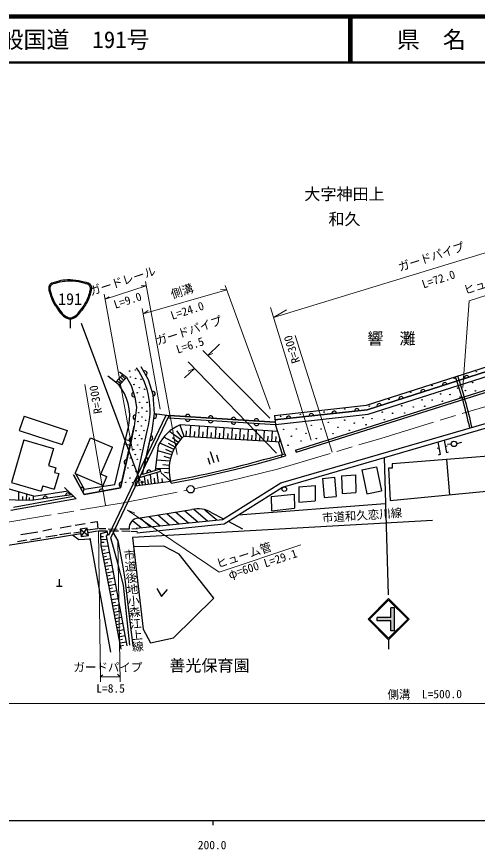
# Model space of a CAD drawing. Units: millimetres, scale not verified. Extents: x 40000 to 680000, y 20000 to 380000.
# Drawn here: x 225238 to 325655, y 198715 to 380000 of the extents above; entities that cross this region are included whole.
import ezdxf
from ezdxf.enums import TextEntityAlignment as Align

# ---------------------------------------------------------------- set-up
doc = ezdxf.new("R2010")
doc.units = ezdxf.units.MM
doc.header["$LTSCALE"] = 1000
doc.linetypes.add('CHAIN', pattern=[18.5, 12, -1.5, 3.5, -1.5])
for name, color, linetype, lineweight in [('M-BGD', 7, 'Continuous', 25), ('M-BMK', 2, 'CHAIN', 13), ('M-BMK-SRVR', 3, 'Continuous', 25), ('M-STR-HTXT', 7, 'Continuous', 13), ('M-STR-STRC', 7, 'Continuous', 25), ('M-TTL', 2, 'Continuous', 140), ('M-TTL-BAND', 7, 'Continuous', 25), ('M-TTL-LINE', 7, 'Continuous', 50), ('M-TTL-TXT', 7, 'Continuous', 50)]:
    doc.layers.add(name, color=color, linetype=linetype, lineweight=lineweight)
doc.layers.add('M-BMK-HTXT', color=7, linetype='Continuous')
doc.styles.add('@ＭＳ ゴシック', font='')
doc.styles.add('ＭＳ ゴシック', font='')
doc.styles.get('@ＭＳ ゴシック').set_extended_font_data('@MS Gothic')
doc.styles.get('ＭＳ ゴシック').set_extended_font_data('MS Gothic')

msp = doc.modelspace()

# ---------------------------------------------------------------- hatches: boundary and pattern name
at = {"layer": 'M-STR-STRC'}
msp.add_hatch(color=256, dxfattribs=at).paths.add_polyline_path([(303819, 249196), (306819, 249196), (306819, 251321), (307569, 251321), (307569, 246321), (306819, 246321), (306819, 248446), (303819, 248446)])

# ---------------------------------------------------------------- linework, layer by layer
at = {"layer": 'M-BGD'}
for p, q in [((301459, 295403), (359796, 314061)), ((301668, 294420), (360101, 313108)), ((301877, 293437), (360406, 312156)), ((286023, 285647), (366502, 311063)), ((286174, 285170), (366653, 310587)), ((330885, 303764), (301668, 294420)), ((245095, 301821), (247421, 299972)), ((246864, 300415), (248400, 302087)), ((247504, 301112), (248240, 300435)), ((247603, 299741), (249185, 301464)), ((247842, 301480), (248578, 300803)), ((248180, 301848), (248916, 301171)), ((282805, 278517), (365897, 302627)), ((283218, 277596), (366176, 301667)), ((247165, 300743), (247902, 300067)), ((281411, 293197), (301459, 295403)), ((281520, 292203), (301668, 294420)), ((301668, 294420), (281520, 292203)), ((226864, 292992), (225769, 289905)), ((226864, 292992), (236223, 289938)), ((245341, 267118), (257837, 293242)), ((245883, 266860), (258461, 293156)), ((255320, 293585), (258461, 293156)), ((258430, 292657), (258461, 293156)), ((258430, 292657), (281630, 291209)), ((258430, 292657), (281630, 291209)), ((258461, 293156), (281574, 291713)), ((281574, 291713), (258461, 293156)), ((281411, 293197), (281630, 291209)), ((281630, 291209), (301877, 293437)), ((246628, 278148), (249714, 291018)), ((247883, 277385), (250872, 290819)), ((251066, 277874), (253786, 290102)), ((261766, 288613), (260874, 291099)), ((282117, 289711), (260891, 291144)), ((263084, 288515), (263225, 290986)), ((264923, 288410), (265063, 290862)), ((266748, 288306), (266887, 290739)), ((268559, 288203), (268696, 290617)), ((270355, 288100), (270492, 290496)), ((272138, 287999), (272273, 290375)), ((273906, 287898), (274041, 290256)), ((275661, 287798), (275795, 290137)), ((283694, 284855), (281630, 291209)), ((225769, 289905), (235128, 286852)), ((236223, 289938), (235128, 286852)), ((237977, 280540), (241302, 288303)), ((241302, 288303), (246105, 286246)), ((252637, 280333), (254758, 289864)), ((260158, 286894), (257324, 288445)), ((260940, 287930), (258584, 289706)), ((260463, 287307), (259182, 288273)), ((261327, 288328), (260171, 289793)), ((282893, 287385), (261608, 288599)), ((262157, 288568), (262228, 289808)), ((264004, 288463), (264074, 289693)), ((265836, 288358), (265905, 289579)), ((267653, 288254), (267722, 289466)), ((269457, 288152), (269525, 289354)), ((271246, 288049), (271314, 289242)), ((273022, 287948), (273089, 289132)), ((274784, 287848), (274851, 289022)), ((276532, 287748), (276598, 288913)), ((277402, 287698), (277535, 290020)), ((278273, 287649), (278339, 288805)), ((279144, 287599), (279275, 289902)), ((280007, 287550), (280073, 288697)), ((280871, 287500), (281001, 289786)), ((281728, 287452), (281793, 288590)), ((226797, 287848), (224109, 278555)), ((226797, 287848), (233269, 285989)), ((248744, 286974), (249952, 286684)), ((248977, 287946), (250170, 287660)), ((256115, 286658), (255463, 281195)), ((259550, 285783), (256428, 287121)), ((259772, 286297), (258305, 287100)), ((283219, 284700), (282336, 287417)), ((282585, 287403), (282629, 288176)), ((317032, 287403), (317512, 284663)), ((318428, 287788), (318907, 285048)), ((319053, 286521), (318693, 286435)), ((319966, 286922), (319150, 286855)), ((321151, 287095), (322271, 287330)), ((233269, 285989), (232190, 282260)), ((243613, 280429), (246105, 286246)), ((259031, 284571), (255997, 285469)), ((259242, 285111), (257738, 285756)), ((268295, 282867), (267522, 285244)), ((282884, 284620), (283039, 284144)), ((283694, 284855), (283849, 284379)), ((286023, 285647), (286174, 285170)), ((333748, 284761), (307064, 282637)), ((317272, 286033), (316912, 285947)), ((317512, 284663), (317126, 284560)), ((319292, 285151), (318907, 285048)), ((258623, 283190), (255798, 283469)), ((258772, 283800), (257363, 284217)), ((266880, 283984), (267344, 282558)), ((268782, 284602), (269246, 283176)), ((318902, 283579), (319606, 275898)), ((232190, 282260), (233767, 281807)), ((233767, 281807), (233472, 280788)), ((256568, 281009), (251413, 279437)), ((256423, 281487), (252637, 280333)), ((258471, 281651), (255610, 281579)), ((256423, 281487), (256568, 281009)), ((258510, 282287), (257097, 282426)), ((300443, 281343), (303646, 282006)), ((300443, 281343), (301588, 276099)), ((303646, 282006), (304791, 276763)), ((307081, 281724), (306267, 281724)), ((306267, 281724), (306630, 274629)), ((307064, 282637), (307081, 281724)), ((228955, 275634), (212228, 280281)), ((234431, 280513), (233451, 277127)), ((233472, 280788), (234431, 280513)), ((237615, 280280), (239992, 275943)), ((237977, 280540), (244071, 277930)), ((238054, 280520), (239926, 277104)), ((243613, 280429), (244904, 279876)), ((244071, 277930), (244904, 279876)), ((251981, 277995), (251776, 279548)), ((253312, 278170), (253079, 279946)), ((253978, 278258), (253854, 279201)), ((254644, 278346), (254381, 280344)), ((255393, 278444), (255254, 279506)), ((256143, 278543), (255847, 280789)), ((258765, 278889), (256693, 280789)), ((257053, 278663), (256949, 279455)), ((258498, 280578), (257469, 280780)), ((291913, 279451), (294535, 279716)), ((291913, 279451), (292245, 275302)), ((294535, 279716), (294867, 275568)), ((296045, 279998), (299066, 280231)), ((296045, 279998), (296162, 276182)), ((299066, 280231), (299182, 276414)), ((224109, 278555), (230581, 276696)), ((230916, 277855), (230581, 276696)), ((230916, 277855), (233451, 277127)), ((235692, 277526), (238181, 275037)), ((239926, 277104), (246628, 278148)), ((239992, 275943), (247883, 277385)), ((251066, 277874), (258829, 278897)), ((251398, 277918), (251338, 278374)), ((252647, 278083), (252598, 278452)), ((258922, 278406), (258766, 278885)), ((270116, 270556), (282805, 278517)), ((270450, 269584), (283218, 277596)), ((286736, 277659), (286719, 274307)), ((286736, 277659), (290320, 277957)), ((290320, 277957), (290304, 274605)), ((224551, 273207), (237635, 275583)), ((225709, 274806), (225746, 276526)), ((227422, 274770), (227450, 276054)), ((237288, 275930), (228921, 274738)), ((228921, 275468), (228955, 275634)), ((229021, 275601), (236442, 276776)), ((280696, 275535), (285740, 276066)), ((285740, 276066), (285807, 272979)), ((292245, 275302), (294867, 275568)), ((296162, 276182), (299182, 276414)), ((301588, 276099), (304791, 276763)), ((306630, 274629), (334212, 277327)), ((219529, 274937), (228921, 274738)), ((238181, 275037), (223943, 272514)), ((226566, 274788), (226582, 275537)), ((228064, 274756), (228076, 275318)), ((228921, 274738), (228921, 275468)), ((273529, 271516), (305587, 273975)), ((280696, 275535), (280762, 272448)), ((286719, 274307), (290304, 274605)), ((280762, 272448), (285807, 272979)), ((315842, 270307), (250527, 266590)), ((251311, 268646), (270116, 270556)), ((271346, 270147), (274501, 268515)), ((230946, 268084), (232904, 268515)), ((234729, 268747), (237119, 269113)), ((238015, 269279), (240139, 269677)), ((239054, 268397), (240880, 267060)), ((239298, 266816), (240636, 268641)), ((242960, 268515), (240699, 268228)), ((241334, 269876), (242794, 270108)), ((242794, 270108), (242960, 268515)), ((243209, 268532), (244653, 268582)), ((245184, 268482), (247125, 268449)), ((247756, 268465), (249814, 268482)), ((250361, 268532), (251540, 268499)), ((251412, 267651), (270450, 269584)), ((226167, 267254), (229851, 267851)), ((234099, 267055), (231577, 266657)), ((232124, 266308), (239194, 267495)), ((237053, 267553), (234597, 267188)), ((237416, 267196), (238812, 266142)), ((237701, 267626), (239138, 267853)), ((240785, 267675), (242828, 268084)), ((243060, 268084), (244802, 268084)), ((243595, 267486), (244989, 267835)), ((243661, 264831), (243595, 267486)), ((243612, 266818), (244173, 266832)), ((245006, 267237), (244723, 266906)), ((244723, 266906), (245752, 261728)), ((244802, 268084), (244989, 267835)), ((244989, 267835), (245006, 267237)), ((245383, 268084), (247408, 268084)), ((245736, 266565), (245883, 266860)), ((247262, 260990), (245736, 266565)), ((246249, 267626), (247329, 265868)), ((248138, 268051), (249897, 268001)), ((250162, 267984), (251573, 267934)), ((250527, 266590), (252784, 246677)), ((214932, 263570), (232124, 266308)), ((227428, 265993), (225437, 265694)), ((230515, 266457), (228291, 266059)), ((238812, 266142), (241268, 266308)), ((241201, 266441), (245682, 241649)), ((243627, 266206), (244856, 266237)), ((243642, 265594), (244305, 265610)), ((248042, 242263), (243661, 264831)), ((243679, 264743), (245146, 264779)), ((247329, 265868), (248241, 261006)), ((257298, 264732), (250752, 264603)), ((260683, 263006), (257298, 264732)), ((243856, 263826), (244558, 263962)), ((243992, 263126), (245419, 263403)), ((268184, 253381), (260683, 263006)), ((244128, 262427), (244828, 262563)), ((244264, 261728), (245697, 262007)), ((244399, 261032), (245096, 261167)), ((245752, 261728), (249254, 243001)), ((244534, 260335), (245961, 260612)), ((244669, 259641), (245364, 259776)), ((248523, 256211), (247262, 260990)), ((248241, 261006), (248806, 257571)), ((234536, 257503), (234530, 256003)), ((244804, 258946), (246221, 259221)), ((244939, 258252), (245632, 258386)), ((245073, 257557), (246481, 257831)), ((248806, 257571), (249868, 248909)), ((233930, 256005), (235130, 256001)), ((245208, 256865), (245899, 256999)), ((245342, 256172), (246740, 256444)), ((245476, 255482), (246166, 255616)), ((249884, 243134), (248523, 256211)), ((245610, 254791), (246999, 255061)), ((245744, 254103), (246431, 254236)), ((255761, 255487), (256825, 253794)), ((256825, 253794), (258153, 255289)), ((245943, 253076), (247320, 253343)), ((246076, 252392), (246761, 252525)), ((259422, 244752), (268184, 253381)), ((246209, 251708), (247576, 251974)), ((246341, 251029), (247022, 251161)), ((246472, 250350), (247830, 250614)), ((246603, 249676), (247280, 249807)), ((246734, 249002), (248083, 249263)), ((246864, 248332), (247536, 248462)), ((249868, 248909), (250565, 243035)), ((246994, 247662), (248334, 247922)), ((247124, 246993), (247792, 247122)), ((247254, 246323), (248584, 246581)), ((252784, 246677), (254444, 243690)), ((247383, 245658), (248046, 245786)), ((247512, 244993), (248833, 245249)), ((254444, 243690), (259422, 244752)), ((247641, 244332), (248299, 244460)), ((247769, 243672), (249081, 243926)), ((247896, 243016), (248550, 243143))]:
    msp.add_line(p, q, dxfattribs=at)
for points in [[(256423, 281487), (252637, 280333), (253697, 285098), (254758, 289864), (255320, 293585), (255019, 297683), (253957, 300950), (252379, 303776)], [(247655, 302680), (249166, 301478), (250169, 299720), (251004, 297147), (251357, 294880), (250872, 290819), (250170, 287660), (249378, 284102), (247883, 277385), (239992, 275943), (237615, 280280)]]:
    msp.add_lwpolyline(points, dxfattribs=at)
msp.add_lwpolyline([(239298, 266816), (240880, 267060), (240636, 268641), (239054, 268397)], close=True, dxfattribs=at)
for centre, radius in [((249850, 302829), 50), ((251112, 303086), 50), ((325399, 302707), 50), ((250002, 301534), 50), ((251178, 301224), 50), ((252310, 301054), 50), ((320638, 301275), 50), ((250799, 299910), 50), ((251984, 299219), 50), ((315772, 299694), 50), ((321373, 299131), 50), ((324630, 300343), 50), ((251536, 298113), 50), ((253125, 298898), 50), ((311149, 298192), 50), ((317630, 297877), 50), ((319675, 297734), 50), ((323045, 298599), 50), ((325217, 298536), 50), ((252063, 296017), 50), ((252870, 297201), 50), ((253681, 296005), 50), ((306422, 296656), 50), ((313598, 296567), 50), ((315805, 296515), 50), ((318034, 296279), 50), ((321890, 297186), 50), ((251862, 293799), 50), ((252563, 294834), 50), ((253609, 294098), 50), ((292255, 293897), 50), ((296756, 294591), 50), ((302089, 295210), 50), ((304933, 293905), 50), ((307162, 293669), 50), ((309174, 295283), 50), ((309832, 293729), 50), ((311680, 295021), 50), ((314200, 295187), 50), ((251685, 291859), 50), ((252559, 292835), 50), ((253328, 292124), 50), ((282759, 292964), 50), ((287062, 293440), 50), ((296738, 292164), 50), ((300763, 292665), 50), ((302704, 292489), 50), ((305349, 292272), 50), ((252394, 290860), 50), ((283443, 290150), 50), ((286217, 290245), 50), ((289459, 291029), 50), ((291603, 290227), 50), ((293163, 291695), 50), ((295246, 290604), 50), ((298836, 291501), 50), ((301411, 291147), 50), ((251265, 289840), 50), ((252009, 288852), 50), ((252987, 289861), 50), ((285119, 288658), 50), ((288291, 289305), 50), ((294207, 289190), 50), ((297726, 289949), 50), ((251044, 288154), 50), ((251623, 286728), 50), ((252523, 288097), 50), ((284411, 286699), 50), ((287226, 287614), 50), ((290547, 288155), 50), ((320562, 286985), 600), ((250749, 285753), 50), ((251099, 284675), 50), ((252216, 285730), 50), ((249995, 283932), 50), ((251553, 283631), 50), ((249482, 281729), 50), ((250515, 282333), 50), ((251232, 280953), 50), ((249916, 279564), 50), ((249030, 278623), 50), ((250509, 278566), 50), ((252590, 278678), 200), ((283579, 277130), 500)]:
    msp.add_circle(centre, radius, dxfattribs=at)
for centre, radius, start, end in [((238237, 294263), 16097, 345.01824, 35.21553), ((253177, 302379), 485, 297.39904, 120.9637), ((223837, 268652), 102506, 12.28851, 18.76083), ((223837, 268652), 103006, 12.30743, 18.75585), ((323321, 301345), 500, 17.73566, 197.73566), ((238794, 292992), 11097, 349.75329, 38.97369), ((318559, 299822), 500, 17.73566, 197.73566), ((250815, 297730), 500, 108, 288), ((254967, 297895), 484, 278.47763, 109.90837), ((313796, 298299), 500, 17.73566, 197.73566), ((304272, 295253), 500, 17.73566, 197.73566), ((309034, 296776), 500, 17.73566, 197.73566), ((294445, 293625), 500, 6.28059, 186.28059), ((299415, 294172), 500, 6.28059, 186.28059), ((251109, 292802), 500, 83.19348, 263.19348), ((255257, 293067), 485, 259.62676, 83.19142), ((262532, 292902), 500, 356.42638, 176.42638), ((262545, 292400), 500, 176.42638, 356.42638), ((267523, 292591), 500, 356.42638, 176.42638), ((267535, 292089), 500, 176.42638, 356.42638), ((272513, 292279), 500, 356.42638, 176.42638), ((277503, 291967), 500, 356.42638, 176.42638), ((284505, 292531), 500, 6.28059, 186.28059), ((289475, 293078), 500, 6.28059, 186.28059), ((264591, 282420), 9477, 112.98538, 153.43207), ((272525, 291777), 500, 176.42638, 356.42638), ((277515, 291465), 500, 176.42638, 356.42638), ((250220, 287888), 500, 77.45676, 257.45676), ((254424, 288294), 485, 255.67443, 79.23908), ((268450, 281325), 9986, 133.24451, 194.14127), ((209646, 539031), 264743, 280.70646, 286.24227), ((249134, 283007), 500, 77.45676, 257.45676), ((253371, 283563), 485, 255.67443, 79.23908), ((209646, 539031), 265243, 280.70646, 286.24558), ((254100, 280795), 485, 15.17604, 198.7407), ((239407, 277011), 500, 298.72445, 118.72445), ((248048, 278127), 500, 77.45676, 257.45676), ((231469, 275101), 500, 8.11043, 188.11043), ((236419, 275806), 500, 8.11043, 188.11043), ((243712, 276623), 500, 10.35324, 190.35324)]:
    msp.add_arc(centre, radius, start, end, dxfattribs=at)
at = {"layer": 'M-BMK'}
for p, q in [((304635, 288196), (337033, 298034)), ((282075, 281515), (304635, 288196)), ((271688, 278976), (282075, 281515)), ((263942, 277231), (271688, 278976)), ((248465, 274171), (262378, 276901)), ((220918, 269503), (248465, 274171))]:
    msp.add_line(p, q, dxfattribs=at)
at = {"layer": 'M-BMK-SRVR'}
msp.add_circle((263154, 277095), 800, dxfattribs=at)
at = {"layer": 'M-STR-HTXT'}
for p, q in [((281189, 314530), (349813, 335432)), ((323883, 318118), (340845, 323629)), ((244509, 318507), (253464, 321417)), ((253464, 321417), (252355, 321383)), ((253298, 322324), (260201, 284641)), ((280468, 294519), (270714, 321435)), ((244309, 319595), (250523, 285569)), ((252822, 315305), (271053, 320501)), ((271053, 320501), (269683, 320591)), ((244509, 318507), (245385, 319003)), ((322469, 299291), (323883, 318118)), ((256552, 294519), (252613, 316465)), ((252822, 315305), (253926, 316043)), ((289444, 287811), (280532, 316656)), ((281189, 314530), (284088, 316178)), ((294035, 285195), (285933, 310560)), ((266891, 306210), (269452, 308670)), ((280448, 292568), (265804, 307302)), ((266891, 306210), (267975, 306639)), ((281846, 284953), (262627, 304839)), ((261838, 301354), (263993, 303425)), ((263993, 303425), (262626, 302816)), ((244604, 273678), (240111, 299924)), ((249425, 272572), (269401, 259067)), ((249425, 272572), (251019, 271916)), ((243494, 235151), (243060, 268084)), ((247329, 265868), (247822, 235151)), ((269401, 259067), (287197, 265046)), ((243479, 236283), (244039, 236735)), ((243479, 236283), (247804, 236283)), ((247804, 236283), (247235, 236839)), ((196794, 230527), (281541, 230436)), ((281541, 230436), (375806, 230436))]:
    msp.add_line(p, q, dxfattribs=at)
at = {"layer": 'M-STR-STRC'}
for p, q in [((236890, 314165), (236890, 312165)), ((252173, 278914), (239403, 313179)), ((306317, 254161), (305385, 284028)), ((251754, 270841), (263426, 272679)), ((259948, 272132), (262678, 269800)), ((261898, 272439), (264742, 270010)), ((263848, 272746), (266806, 270220)), ((266251, 272666), (268870, 270429)), ((267752, 272005), (270314, 270680)), ((250521, 270320), (252357, 268752)), ((252148, 270903), (254421, 268962)), ((254098, 271210), (256485, 269171)), ((256048, 271518), (258549, 269381)), ((257998, 271825), (260613, 269591)), ((301819, 248822), (306319, 253322)), ((302173, 248822), (306319, 252968)), ((310820, 248821), (306319, 253322)), ((310466, 248821), (306319, 252968)), ((306819, 249196), (306819, 251321)), ((307569, 251321), (306819, 251321)), ((307569, 246321), (307569, 251321)), ((301819, 248822), (306319, 244321)), ((302173, 248822), (306319, 244675)), ((303819, 248446), (303819, 249196)), ((306819, 249196), (303819, 249196)), ((306819, 248446), (303819, 248446)), ((306319, 244675), (310466, 248821)), ((306320, 244321), (310820, 248821)), ((306819, 246321), (306819, 248446)), ((307569, 246321), (306819, 246321)), ((306319, 244321), (306319, 242321))]:
    msp.add_line(p, q, dxfattribs=at)
for centre, radius, start, end in [((264813, 267368), 5490, 57.63513, 104.64243), ((251961, 268632), 2219, 95.35073, 183.28123)]:
    msp.add_arc(centre, radius, start, end, dxfattribs=at)
for points, knots in [([(232890, 322022), (234590, 322551), (235301, 322777), (236890, 322770), (238480, 322764), (240652, 322095), (240890, 322022)], [0, 0, 0, 0, 1, 1, 1, 2, 2, 2, 2]), ([(232890, 322022), (232654, 321875), (232541, 321753), (232390, 321522), (232069, 321032), (232256, 320597), (232390, 320022)], [0, 0, 0, 0, 1, 1, 1, 2, 2, 2, 2]), ([(232984, 321787), (232929, 321739), (232750, 321582), (232640, 321419), (232352, 320992), (232572, 320280), (232627, 320101)], [0, 0, 0, 0, 1, 1, 1, 2, 2, 2, 2]), ([(232988, 321783), (233725, 322013), (235339, 322516), (236890, 322516), (238440, 322516), (240554, 321864), (240792, 321790)], [0, 0, 0, 0, 1, 1, 1, 2, 2, 2, 2]), ([(240794, 321790), (240849, 321742), (241029, 321583), (241140, 321419), (241428, 320991), (241207, 320278), (241152, 320100)], [0, 0, 0, 0, 1, 1, 1, 2, 2, 2, 2]), ([(240890, 322022), (241127, 321875), (241239, 321753), (241390, 321522), (241711, 321032), (241525, 320597), (241390, 320022)], [0, 0, 0, 0, 1, 1, 1, 2, 2, 2, 2]), ([(232390, 320022), (232570, 319323), (232658, 319094), (232890, 318522), (233319, 317467), (233628, 317113), (234390, 316022)], [0, 0, 0, 0, 1, 1, 1, 2, 2, 2, 2]), ([(232627, 320101), (232804, 319414), (232890, 319190), (233119, 318627), (233543, 317582), (233849, 317231), (234605, 316151)], [0, 0, 0, 0, 1, 1, 1, 2, 2, 2, 2]), ([(241153, 320101), (240976, 319414), (240890, 319190), (240662, 318627), (240237, 317582), (239931, 317231), (239176, 316151)], [0, 0, 0, 0, 1, 1, 1, 2, 2, 2, 2]), ([(241390, 320022), (241210, 319323), (241123, 319094), (240890, 318522), (240461, 317467), (240152, 317113), (239390, 316022)], [0, 0, 0, 0, 1, 1, 1, 2, 2, 2, 2]), ([(234390, 316022), (234940, 315296), (235149, 314893), (235890, 314522), (236261, 314336), (236475, 314166), (236890, 314166), (237305, 314166), (237519, 314336), (237890, 314522), (238631, 314893), (238841, 315296), (239390, 316022)], [0, 0, 0, 0, 1, 1, 1, 2, 2, 2, 3, 3, 3, 4, 4, 4, 4]), ([(234567, 316199), (235102, 315492), (235302, 315092), (236027, 314739), (236349, 314582), (236532, 314431), (236890, 314431), (237248, 314431), (237431, 314582), (237753, 314739), (238478, 315092), (238678, 315492), (239213, 316199)], [0, 0, 0, 0, 1, 1, 1, 2, 2, 2, 3, 3, 3, 4, 4, 4, 4])]:
    msp.add_open_spline(points, degree=3, knots=knots, dxfattribs=at)
at = {"layer": 'M-TTL'}
msp.add_line((680000, 380000), (40000, 380000), dxfattribs=at)
at = {"layer": 'M-TTL-BAND'}
for p, q in [((40000, 205000), (579000, 205000)), ((268000, 205000), (268000, 204000))]:
    msp.add_line(p, q, dxfattribs=at)
at = {"layer": 'M-TTL-LINE'}
for p, q in [((297750, 380000), (297750, 370000)), ((298250, 380000), (298250, 370000)), ((40000, 370000), (680000, 370000))]:
    msp.add_line(p, q, dxfattribs=at)

# ---------------------------------------------------------------- texts
at = {"layer": 'M-BGD', "style": 'ＭＳ ゴシック'}
msp.add_text('市道和久恋川線', height=1833, rotation=3.805, dxfattribs=at).set_placement((300616, 269971), align=Align.BOTTOM_CENTER)
at = {"layer": 'M-BGD', "style": '@ＭＳ ゴシック'}
msp.add_text('市道後地小森江上線', height=1833, rotation=275.252, dxfattribs=at).set_placement((248180, 263931), align=Align.BOTTOM_LEFT)
at = {"layer": 'M-BGD', "style": 'ＭＳ ゴシック'}
msp.add_text('善光保育園', height=2566, dxfattribs=at).set_placement((267265, 238746), align=Align.MIDDLE_CENTER)
at = {"layer": 'M-BMK-HTXT', "style": 'ＭＳ ゴシック'}
for s, p in [('大字神田上', (296693, 339325)), ('和久', (296693, 333885))]:
    msp.add_text(s, height=2566, dxfattribs=at).set_placement(p, align=Align.BOTTOM_CENTER)
msp.add_text('響\u3000灘', height=2566, dxfattribs=at).set_placement((306925, 309914), align=Align.MIDDLE_CENTER)
at = {"layer": 'M-STR-HTXT', "style": 'ＭＳ ゴシック'}
for s, p in [('ガードパイプ', (316052, 326314)), ('ガードレール', (248758, 321041)), ('L=72.0', (317633, 321448)), ('ヒューム管', (329128, 320898)), ('側溝', (261761, 318826)), ('L=9.0', (249876, 316831)), ('L=24.0', (262879, 314616)), ('ガードパイプ', (263246, 310251)), ('L=6.5', (263476, 307060)), ('ヒューム管', (275212, 261346)), ('φ=600 L=29.1', (279314, 259446))]:
    msp.add_text(s, height=1833, rotation=18, dxfattribs=at).set_placement(p, align=Align.BOTTOM_CENTER)
for s, rotation, p in [('R=300', 107.646, (287552, 305043)), ('R=300', 99.646, (244439, 293818)), ('側溝\u3000L=500.0', 0.532, (306077, 230939))]:
    msp.add_text(s, height=1833, rotation=rotation, dxfattribs=at).set_placement(p, align=Align.BOTTOM_LEFT)
for s, p in [('ガードパイプ', (245125, 238347)), ('L=8.5', (245724, 233752))]:
    msp.add_text(s, height=1833, dxfattribs=at).set_placement(p, align=Align.MIDDLE_CENTER)
at = {"layer": 'M-STR-STRC', "style": 'ＭＳ ゴシック'}
msp.add_text('191', height=2566, dxfattribs=at).set_placement((236890, 318522), align=Align.MIDDLE_CENTER)
at = {"layer": 'M-TTL-BAND', "style": 'ＭＳ ゴシック'}
msp.add_text('200.0', height=1833, dxfattribs=at).set_placement((267844, 198195), align=Align.BOTTOM_CENTER)
at = {"layer": 'M-TTL-TXT', "style": 'ＭＳ ゴシック'}
msp.add_text('一般国道\u3000191号', height=3666, dxfattribs=at).set_placement((216734, 375000), align=Align.MIDDLE_LEFT)
msp.add_text('県\u3000名', height=3666, dxfattribs=at).set_placement((315625, 375000), align=Align.MIDDLE_CENTER)

doc.saveas('drawing.dxf')
